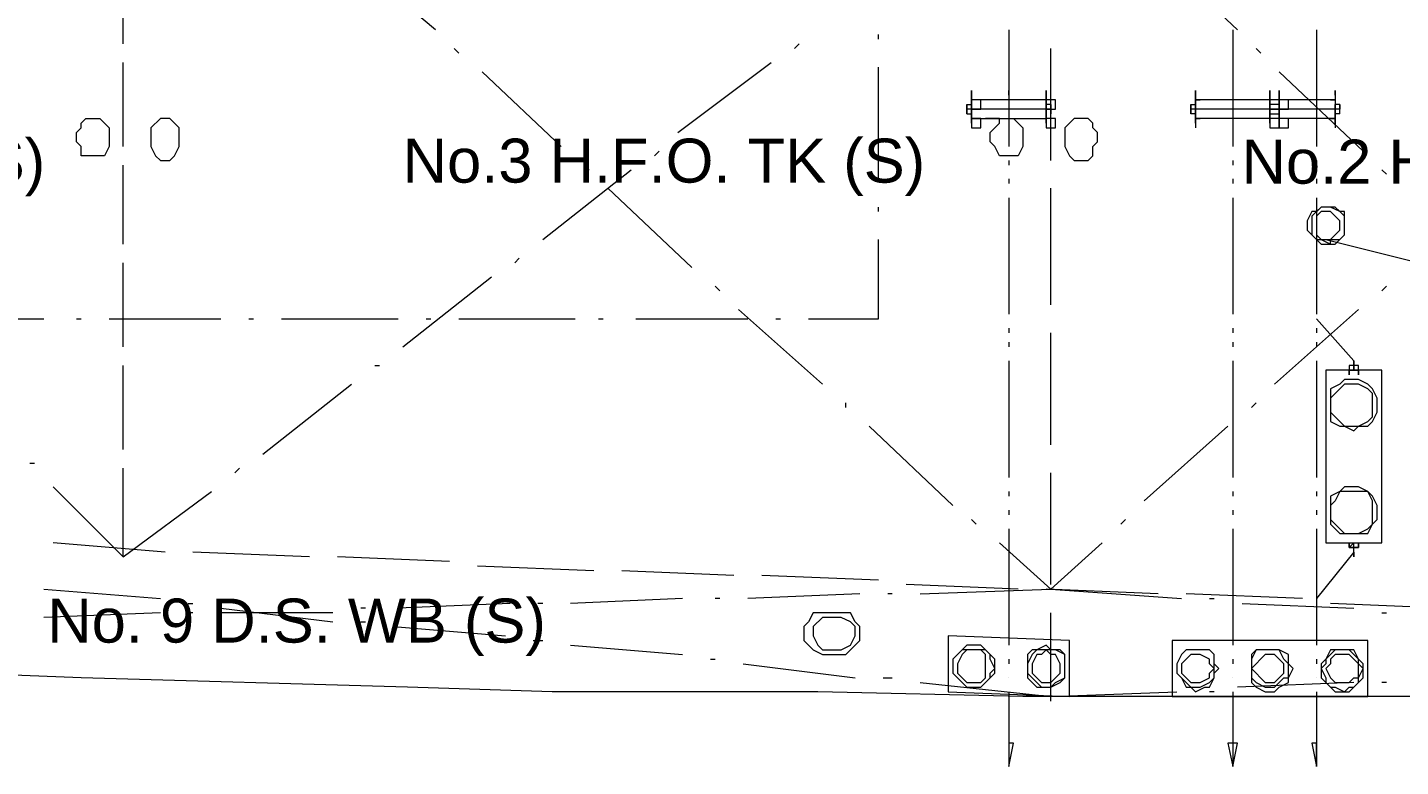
# Model space of a CAD drawing. Header units: millimetres. Extents: x -1005 to 294628, y -1154 to 182592.
# Drawn here: x 53441 to 73725, y 131693 to 142610 of the extents above; entities that cross this region are included whole.
import ezdxf

# ---------------------------------------------------------------- set-up
doc = ezdxf.new("R2010")
doc.units = ezdxf.units.MM
doc.layers.add('PDF_Geomertry', color=7, linetype='Continuous')
doc.styles.get("Standard").update_dxf_attribs({"font": 'arial.ttf'})

msp = doc.modelspace()

# ---------------------------------------------------------------- linework, layer by layer
at = {"layer": 'PDF_Geomertry', "lineweight": 5}
for points in [[(59468, 142576), (58159, 143678)], [(71314, 142576), (70074, 143747)], [(54853, 142369), (54853, 143609)], [(66011, 142438), (66011, 142507)], [(67939, 142576), (67939, 140854)], [(71245, 142576), (71245, 140854)], [(72485, 142576), (72485, 140854)], [(59812, 142231), (59743, 142300)], [(64771, 142300), (64840, 142369)], [(68559, 140647), (68559, 142300)], [(71659, 142231), (71590, 142300)], [(54853, 140854), (54853, 142094)], [(63049, 141060), (64427, 142094)], [(66011, 140372), (66011, 142025)], [(61327, 140854), (60156, 141956)], [(73174, 140785), (71934, 141956)], [(67388, 141198), (67388, 141405), (67388, 141611), (67388, 141405), (67388, 141198), (67388, 141129)], [(67939, 141611), (67939, 141680)], [(68490, 141680), (68490, 141611), (68490, 141405), (68559, 141405), (68559, 141474), (68559, 141405), (68559, 141474), (68559, 141336), (68559, 141336)], [(68490, 141405), (68490, 141611)], [(70694, 141198), (70694, 141405), (70694, 141611), (70694, 141405), (70694, 141198), (70694, 141129)], [(71796, 141198), (71796, 141405), (71796, 141611), (71796, 141405), (71796, 141198), (71796, 141129)], [(71934, 141611), (71934, 141405), (71934, 141198), (71934, 141198)], [(71934, 141198), (71934, 141405), (71934, 141611)], [(72761, 141611), (72761, 141405), (72761, 141474), (72761, 141336), (72761, 141405), (72761, 141474), (72761, 141405)], [(67319, 141474), (67319, 141405), (67319, 141474), (67388, 141474), (67388, 141405), (67388, 141405), (67388, 141474), (67388, 141405), (67388, 141336)], [(68559, 141405), (67319, 141405)], [(68559, 141474), (68559, 141474), (68559, 141336), (68559, 141405), (68559, 141474), (68490, 141474), (68490, 141543), (67388, 141543)], [(67388, 141474), (67388, 141474), (67388, 141336)], [(67802, 141543), (67595, 141543)], [(68490, 141198), (68490, 141405), (68490, 141198), (68490, 141129)], [(72829, 141405), (70625, 141405), (70625, 141474), (70625, 141336), (70625, 141405), (70625, 141474), (70625, 141474)], [(70625, 141474), (70694, 141474), (70694, 141405)], [(71796, 141543), (70694, 141543)], [(70694, 141336), (70694, 141336), (70694, 141405), (70694, 141474), (70694, 141474)], [(71934, 141474), (71934, 141405), (71934, 141474), (71934, 141405), (71934, 141336), (71934, 141405), (71796, 141405), (71796, 141336), (71796, 141474), (71796, 141405), (71796, 141474), (71796, 141405), (71796, 141474), (71796, 141405), (71865, 141405), (71934, 141405), (71934, 141336)], [(71796, 141405), (71796, 141336)], [(72761, 141543), (71934, 141543)], [(71934, 141474), (71934, 141336), (71934, 141336)], [(72829, 141336), (72829, 141336), (72829, 141474), (72761, 141474), (72761, 141474)], [(72761, 141198), (72761, 141405), (72761, 141198), (72761, 141129)], [(72829, 141474), (72829, 141405)], [(67319, 141336), (67388, 141336), (67388, 141336)], [(67319, 141336), (67319, 141336)], [(67388, 141267), (68490, 141267), (68490, 141267)], [(67802, 141267), (67595, 141267)], [(70694, 141336), (70625, 141336), (70625, 141336)], [(71796, 141267), (70694, 141267)], [(72761, 141267), (71934, 141267)], [(72829, 141336), (72761, 141336)], [(62705, 140716), (62774, 140785)], [(54853, 139407), (54853, 140578)], [(67939, 140647), (67939, 140578)], [(71245, 140647), (71245, 140578)], [(72485, 140647), (72485, 140578)], [(61052, 139476), (62360, 140509)], [(61741, 140509), (61672, 140509)], [(67939, 140372), (67939, 140303)], [(71245, 140372), (71245, 140303)], [(72485, 140372), (72485, 140303)], [(73518, 140441), (73449, 140509)], [(63256, 139063), (62016, 140234)], [(68559, 138512), (68559, 140234)], [(66011, 139890), (66011, 139958)], [(67939, 140096), (67939, 138374)], [(71245, 140096), (71245, 138374)], [(72485, 140096), (72485, 138374)], [(64978, 138305), (66011, 138305), (66011, 139476)], [(72623, 139476), (74276, 139063)], [(60639, 139132), (60707, 139201)], [(54853, 137892), (54853, 139132)], [(58986, 137892), (60294, 138925)], [(63669, 138719), (63600, 138788)], [(73449, 138719), (73518, 138788)], [(65184, 137341), (63945, 138443)], [(71865, 137341), (73105, 138443)], [(52029, 138305), (53682, 138305)], [(54164, 138305), (54233, 138305)], [(54646, 138305), (56299, 138305)], [(56713, 138305), (56782, 138305)], [(57195, 138305), (58917, 138305)], [(59330, 138305), (59399, 138305)], [(59812, 138305), (61534, 138305)], [(61878, 138305), (61947, 138305)], [(62429, 138305), (64082, 138305)], [(64496, 138305), (64564, 138305)], [(67939, 138168), (67939, 138099)], [(71245, 138168), (71245, 138099)], [(73036, 137686), (73036, 137686), (72485, 138305)], [(72485, 138168), (72485, 138099)], [(67939, 137961), (67939, 137892)], [(68559, 136446), (68559, 138099)], [(71245, 137961), (71245, 137892)], [(72485, 137961), (72485, 137892)], [(54853, 136377), (54853, 137617)], [(58572, 137617), (58641, 137617)], [(67939, 137686), (67939, 135964)], [(71245, 137686), (71245, 135964)], [(72485, 137686), (72485, 135964)], [(73036, 137548), (73036, 137686), (73036, 137686)], [(56919, 136308), (58228, 137341)], [(65529, 136997), (65529, 137066)], [(71521, 136997), (71590, 137066)], [(67113, 135550), (65873, 136721)], [(69937, 135619), (71176, 136721)], [(53544, 136170), (53476, 136170)], [(54853, 134793), (54853, 136101)], [(56506, 136033), (56575, 136101)], [(68559, 134380), (68559, 136033)], [(53820, 135826), (54853, 134793), (56162, 135757)], [(67939, 135757), (67939, 135688)], [(71245, 135757), (71245, 135688)], [(72485, 135757), (72485, 135688)], [(67457, 135275), (67388, 135344)], [(67939, 135482), (67939, 135413)], [(69592, 135275), (69661, 135344)], [(71245, 135482), (71245, 135413)], [(72485, 135482), (72485, 135413)], [(67939, 135206), (67939, 133484)], [(71245, 135206), (71245, 133484)], [(72485, 135206), (72485, 133484)], [(55473, 134862), (53820, 134999)], [(66631, 134242), (68559, 134311), (67802, 134999)], [(69317, 134999), (68559, 134311), (70488, 134173)], [(73036, 134793), (73036, 134999)], [(73036, 134862), (73036, 134931), (73036, 134931)], [(73036, 134862), (73036, 134931), (73036, 134931)], [(57608, 134793), (55886, 134862)], [(59674, 134724), (58021, 134793)], [(73036, 134862), (73036, 134862), (72485, 134173)], [(61809, 134586), (60088, 134655)], [(63876, 134517), (62223, 134586)], [(66011, 134448), (64289, 134517)], [(53682, 134311), (55404, 134173)], [(68077, 134311), (66424, 134380)], [(70143, 134242), (68490, 134311)], [(55817, 134104), (55886, 134104)], [(60570, 134104), (58917, 134035)], [(61052, 134104), (60983, 134104)], [(63118, 134173), (61465, 134104)], [(63669, 134173), (63600, 134173)], [(65735, 134242), (64082, 134173)], [(66217, 134242), (66149, 134242)], [(72278, 134173), (70557, 134242)], [(70901, 134173), (70970, 134173)], [(71383, 134104), (73036, 134035)], [(74345, 134035), (72692, 134104)], [(55404, 133966), (53682, 133897)], [(55886, 133966), (55817, 133966)], [(56299, 134035), (57952, 133829)], [(57952, 133966), (56299, 133966)], [(58435, 134035), (58366, 134035)], [(68559, 132658), (68559, 133966)], [(73449, 133966), (73518, 133966)], [(58366, 133829), (58435, 133829)], [(58848, 133760), (60501, 133622)], [(60914, 133553), (61052, 133553)], [(61465, 133484), (63118, 133346)], [(63531, 133278), (63600, 133278)], [(67939, 133278), (67939, 133209)], [(71245, 133278), (71245, 133209)], [(72485, 133278), (72485, 133209)], [(144666, 132658), (90599, 132658), (83023, 132658), (75171, 132727), (68146, 132727), (65115, 132795), (61190, 132795), (59054, 132864), (54233, 133002), (50721, 133140)], [(64013, 133209), (65666, 133002)], [(66080, 133002), (66217, 133002)], [(66631, 132933), (68559, 132727), (70419, 132795)], [(67939, 133002), (67939, 133002)], [(71245, 133002), (71245, 133002)], [(73036, 132933), (71314, 132864)], [(72485, 133002), (72485, 133002)], [(73518, 132933), (73449, 132933)], [(67939, 132795), (67939, 131693)], [(70557, 132727), (70557, 132727)], [(70970, 132795), (70901, 132795)], [(71245, 132795), (71245, 131693)], [(72485, 132795), (72485, 131693)]]:
    msp.add_lwpolyline(points, dxfattribs=at)
for points in [[(67388, 141611), (67388, 141680), (67388, 141611)], [(68490, 141611), (68490, 141680), (68490, 141611)], [(70694, 141611), (70694, 141680), (70694, 141611)], [(71796, 141611), (71796, 141680), (71796, 141611)], [(71934, 141611), (71934, 141680), (71934, 141611)], [(72761, 141611), (72761, 141680), (72761, 141611)], [(67319, 141336), (67319, 141405), (67319, 141474)], [(67388, 141543), (67388, 141405), (67526, 141405), (67526, 141543), (67388, 141543)], [(68490, 141543), (68490, 141405), (68628, 141405), (68628, 141543), (68490, 141543)], [(70694, 141543), (70763, 141543), (70694, 141543)], [(70694, 141336), (70694, 141405), (70694, 141474)], [(71796, 141543), (71796, 141405), (71934, 141405), (71934, 141543), (71796, 141543)], [(71934, 141474), (71796, 141474), (71796, 141405), (71796, 141336), (71934, 141336), (71934, 141405)], [(71934, 141543), (71934, 141405), (72072, 141405), (72072, 141543), (71934, 141543)], [(71934, 141405), (71934, 141474)], [(72761, 141543), (72692, 141543), (72761, 141543)], [(72829, 141405), (72829, 141474)], [(54646, 140923), (54646, 140854), (54578, 140716), (54233, 140716), (54233, 140854), (54164, 140923), (54164, 141060), (54233, 141129), (54233, 141198), (54302, 141267), (54509, 141267), (54646, 141129), (54646, 141060)], [(55680, 140923), (55680, 141129), (55542, 141267), (55404, 141267), (55266, 141129), (55266, 140854), (55335, 140716), (55404, 140647), (55542, 140647), (55611, 140716), (55680, 140854), (55680, 140923)], [(67388, 141267), (67388, 141129), (67526, 141129), (67526, 141267), (67388, 141267)], [(68146, 140923), (68146, 140854), (68077, 140716), (67802, 140716), (67733, 140854), (67664, 140923), (67664, 141060), (67802, 141198), (67802, 141267), (68008, 141267), (68146, 141129), (68146, 141060)], [(68490, 141267), (68490, 141129), (68628, 141129), (68628, 141267), (68490, 141267)], [(69248, 140923), (69248, 141060), (69179, 141129), (69179, 141198), (69110, 141267), (68904, 141267), (68766, 141129), (68766, 140854), (68835, 140716), (68904, 140647), (69110, 140647), (69179, 140716), (69179, 140854), (69248, 140923)], [(70694, 141267), (70763, 141267), (70694, 141267)], [(71796, 141267), (71796, 141129), (71934, 141129), (71934, 141267), (71796, 141267)], [(71934, 141267), (71934, 141129), (72072, 141129), (72072, 141267), (71934, 141267)], [(72761, 141267), (72692, 141267), (72761, 141267)], [(72898, 139683), (72898, 139890), (72829, 139890), (72761, 139958), (72554, 139958), (72485, 139890), (72416, 139890), (72347, 139752), (72347, 139614), (72554, 139407), (72761, 139407), (72898, 139545), (72898, 139683)], [(72898, 139683), (72898, 139821), (72829, 139890), (72692, 139958), (72554, 139958), (72416, 139821), (72416, 139545), (72485, 139476), (72554, 139476), (72692, 139407), (72692, 139476), (72829, 139476), (72898, 139545), (72898, 139683)], [(72829, 139683), (72829, 139752), (72692, 139890), (72554, 139890), (72485, 139821), (72485, 139545), (72554, 139476), (72692, 139476), (72829, 139614), (72829, 139683)], [(73449, 137548), (72623, 137548), (72623, 134999), (73449, 134999), (73449, 137548)], [(73105, 137479), (73105, 137548), (73105, 137617), (72967, 137617), (72967, 137548), (72967, 137479), (72967, 137548), (73036, 137548), (73105, 137548)], [(73036, 137548), (72967, 137548), (73036, 137548)], [(73036, 137686), (73036, 137617), (73036, 137548), (73036, 137617)], [(73380, 137066), (73380, 137135), (73312, 137272), (73243, 137341), (73105, 137410), (72898, 137410), (72829, 137341), (72692, 137272), (72692, 136790), (72829, 136721), (72898, 136721), (73036, 136652), (73105, 136721), (73243, 136721), (73312, 136790), (73380, 136928), (73380, 137066)], [(73312, 137066), (73312, 137203), (73243, 137272), (73105, 137341), (72898, 137341), (72692, 137135), (72692, 136928), (72898, 136721), (73105, 136721), (73243, 136790), (73312, 136859), (73312, 137066)], [(73380, 135482), (73380, 135550), (73312, 135688), (73243, 135757), (73105, 135826), (72898, 135826), (72829, 135757), (72692, 135688), (72692, 135275), (72829, 135137), (73243, 135137), (73312, 135275), (73380, 135344), (73380, 135482)], [(73312, 135482), (73312, 135619), (73243, 135757), (72829, 135757), (72761, 135619), (72692, 135550), (72692, 135344), (72898, 135137), (73105, 135137), (73243, 135206), (73312, 135275), (73312, 135482)], [(73105, 134999), (73105, 134931), (72967, 134931), (72967, 134999), (72967, 134931), (73036, 134931), (73105, 134931)], [(73036, 134931), (73036, 134999), (72967, 134931), (73036, 134931)], [(73036, 134862), (73036, 134793), (73036, 134862)], [(65460, 133966), (65253, 133966), (65047, 133966), (64978, 133829), (64909, 133760), (64909, 133553), (65047, 133415), (65184, 133346), (65253, 133346), (65460, 133346), (65529, 133346), (65735, 133553), (65735, 133760), (65666, 133829), (65598, 133966)], [(65460, 133415), (65598, 133484), (65666, 133622), (65666, 133760), (65598, 133829), (65460, 133897), (65253, 133897), (65184, 133897), (65047, 133760), (65047, 133622), (65115, 133484), (65184, 133415), (65253, 133415)], [(68835, 133553), (67044, 133622), (67044, 132795), (68835, 132727)], [(67733, 133140), (67733, 133278), (67526, 133484), (67319, 133484), (67113, 133278), (67113, 133071), (67319, 132864), (67526, 132864), (67733, 133071), (67733, 133140)], [(68766, 133140), (68766, 133346), (68697, 133415), (68559, 133415), (68490, 133484), (68353, 133415), (68284, 133415), (68215, 133346), (68215, 133002), (68353, 132864), (68559, 132864), (68697, 132933), (68766, 133002), (68766, 133140)], [(73243, 133553), (70350, 133553), (70350, 132727), (73243, 132727)], [(67733, 133140), (67664, 133278), (67664, 133346), (67595, 133415), (67251, 133415), (67113, 133278), (67113, 133071), (67319, 132864), (67526, 132864), (67664, 133002), (67664, 133071), (67733, 133140)], [(67595, 133140), (67595, 133346), (67526, 133415), (67319, 133415), (67251, 133346), (67182, 133209), (67182, 133071), (67319, 132933), (67526, 132933), (67595, 133002), (67595, 133140)], [(68766, 133140), (68766, 133346), (68628, 133415), (68353, 133415), (68284, 133346), (68215, 133209), (68215, 133071), (68421, 132864), (68559, 132864), (68628, 132933), (68766, 133002), (68766, 133140)], [(68697, 133140), (68697, 133209), (68628, 133346), (68559, 133346), (68490, 133415), (68421, 133346), (68353, 133346), (68284, 133209), (68284, 133071), (68421, 132933), (68559, 132933), (68697, 133071), (68697, 133140)], [(70970, 133140), (70970, 133346), (70901, 133415), (70557, 133415), (70488, 133346), (70419, 133209), (70419, 133071), (70625, 132864), (70763, 132864), (70901, 132933), (70970, 133002), (70970, 133140)], [(71039, 133140), (70970, 133209), (70970, 133346), (70901, 133415), (70557, 133415), (70488, 133346), (70419, 133209), (70419, 133071), (70488, 133002), (70557, 132864), (70625, 132864), (70694, 132795), (70832, 132864), (70901, 132864), (70970, 133002), (70970, 133071), (71039, 133140)], [(70970, 133140), (70901, 133209), (70901, 133278), (70763, 133346), (70625, 133346), (70488, 133209), (70488, 133071), (70625, 132933), (70763, 132933), (70901, 133002), (70901, 133071), (70970, 133140)], [(72141, 133140), (72072, 133209), (72072, 133346), (71934, 133415), (71590, 133415), (71521, 133346), (71521, 132933), (71590, 132864), (71727, 132795), (71865, 132795), (71934, 132864), (72072, 132933), (72072, 133002), (72141, 133140)], [(72072, 133140), (72072, 133209), (72003, 133278), (71934, 133415), (71590, 133415), (71521, 133278), (71521, 133002), (71590, 132933), (71727, 132864), (71865, 132864), (72003, 133002), (72072, 133002), (72072, 133140)], [(72003, 133140), (72003, 133209), (71865, 133346), (71727, 133346), (71521, 133140), (71727, 132933), (71865, 132933), (72003, 133071), (72003, 133140)], [(73174, 133140), (73105, 133209), (73105, 133278), (72967, 133415), (72761, 133415), (72623, 133278), (72623, 133209), (72554, 133140), (72623, 133002), (72623, 132933), (72692, 132864), (72761, 132864), (72898, 132795), (72967, 132864), (73036, 132864), (73105, 132933), (73105, 133002), (73174, 133140)], [(73174, 133140), (73174, 133209), (73105, 133278), (73036, 133415), (72692, 133415), (72623, 133278), (72554, 133209), (72554, 133002), (72761, 132795), (72967, 132795), (73174, 133002), (73174, 133140)], [(73105, 133140), (73105, 133209), (72967, 133346), (72761, 133346), (72692, 133278), (72692, 133209), (72623, 133140), (72692, 133002), (72761, 132933), (72967, 132933), (73036, 133002), (73105, 133002), (73105, 133140)], [(67939, 131693), (68008, 132038), (67939, 132038), (67939, 131693)], [(67939, 131693), (68008, 132038), (67939, 132038), (67939, 131693)], [(71245, 131693), (71314, 132038), (71176, 132038), (71245, 131693)], [(71245, 131693), (71314, 132038), (71176, 132038), (71245, 131693)], [(72485, 131693), (72485, 132038), (72416, 132038), (72485, 131693)], [(72485, 131693), (72485, 132038), (72416, 132038), (72485, 131693)]]:
    msp.add_lwpolyline(points, close=True, dxfattribs=at)

# ---------------------------------------------------------------- texts
for s, p in [('No.4 H.F.O. TK (S)', (45985, 140311)), ('No.3 H.F.O. TK (S) ', (58984, 140318)), ('No.2 H.F.O. TK (S) ', (71376, 140303)), ('No. 9 D.S. WB (S)  ', (53734, 133524))]:
    msp.add_text(s, height=650).set_placement(p)

doc.saveas('drawing.dxf')
